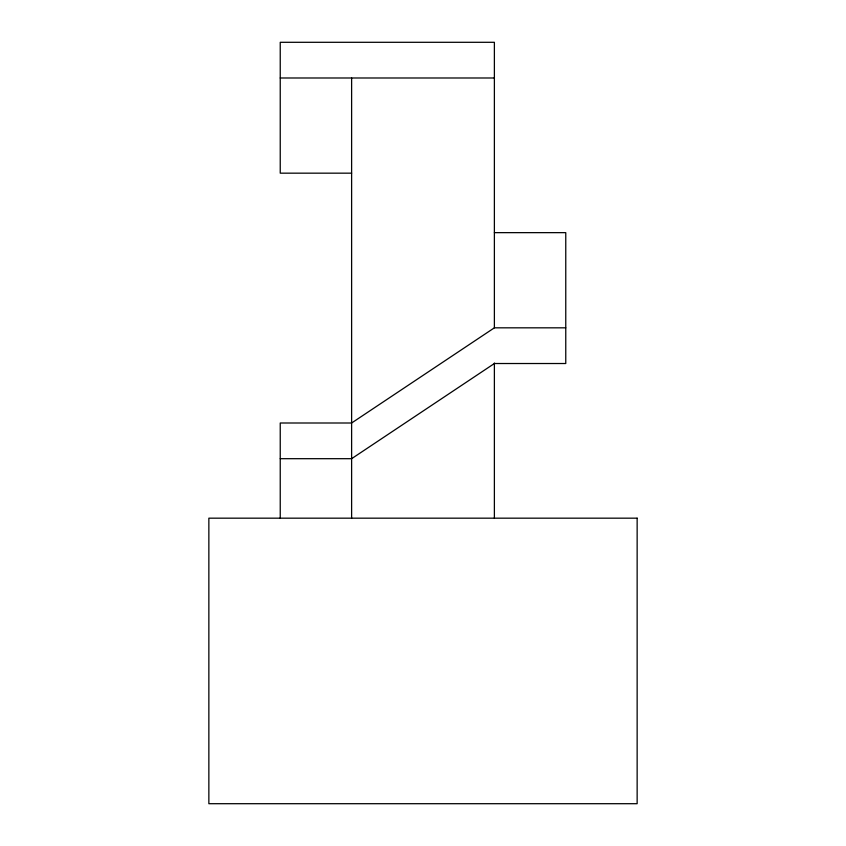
<?xml version="1.0" encoding="UTF-8"?>
<svg xmlns="http://www.w3.org/2000/svg" width="846" height="846" viewBox="0 0 846 846"><rect width="100%" height="100%" fill="white"/><g stroke="black" fill="none" stroke-linecap="round" stroke-linejoin="round"><path stroke-width="1.27" d="M565.763 327.825L494.381 327.825L351.619 423L280.238 423L280.238 518.175M280.238 77.991L494.381 77.991M351.619 173.166L280.238 173.166L280.238 42.3L494.381 42.3L494.381 327.825M494.381 232.65L565.763 232.65L565.763 363.516L494.381 363.516L351.619 458.691L280.238 458.691M494.381 363.019L494.381 518.175M351.619 77.991L351.619 518.175M637.144 518.175L208.856 518.175L208.856 803.7L637.144 803.7L637.144 518.175"/></g></svg>
